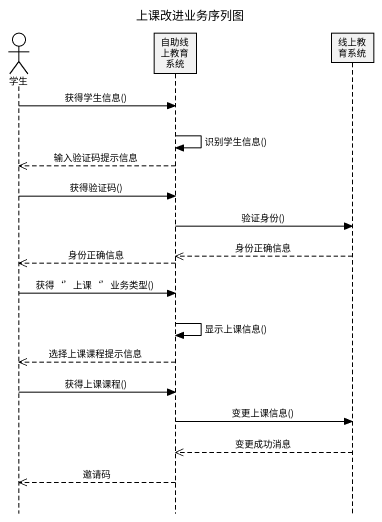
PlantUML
@startuml
title 上课改进业务序列图
hide footbox
actor 学生
participant 自助线上教育系统
participant 线上教育系统

学生 -> 自助线上教育系统 : 获得学生信息()
自助线上教育系统 -> 自助线上教育系统 : 识别学生信息()
自助线上教育系统 -->> 学生 : 输入验证码提示信息
学生 -> 自助线上教育系统 : 获得验证码()
自助线上教育系统 -> 线上教育系统 : 验证身份()
线上教育系统 -->> 自助线上教育系统 : 身份正确信息
自助线上教育系统 -->> 学生 : 身份正确信息
学生 -> 自助线上教育系统 : 获得‘’上课‘’业务类型()
自助线上教育系统 -> 自助线上教育系统 : 显示上课信息()
自助线上教育系统 -->> 学生 : 选择上课课程提示信息
学生 -> 自助线上教育系统 : 获得上课课程()
自助线上教育系统 -> 线上教育系统 : 变更上课信息()
线上教育系统 -->> 自助线上教育系统 : 变更成功消息
自助线上教育系统 -->> 学生 : 邀请码
@enduml
